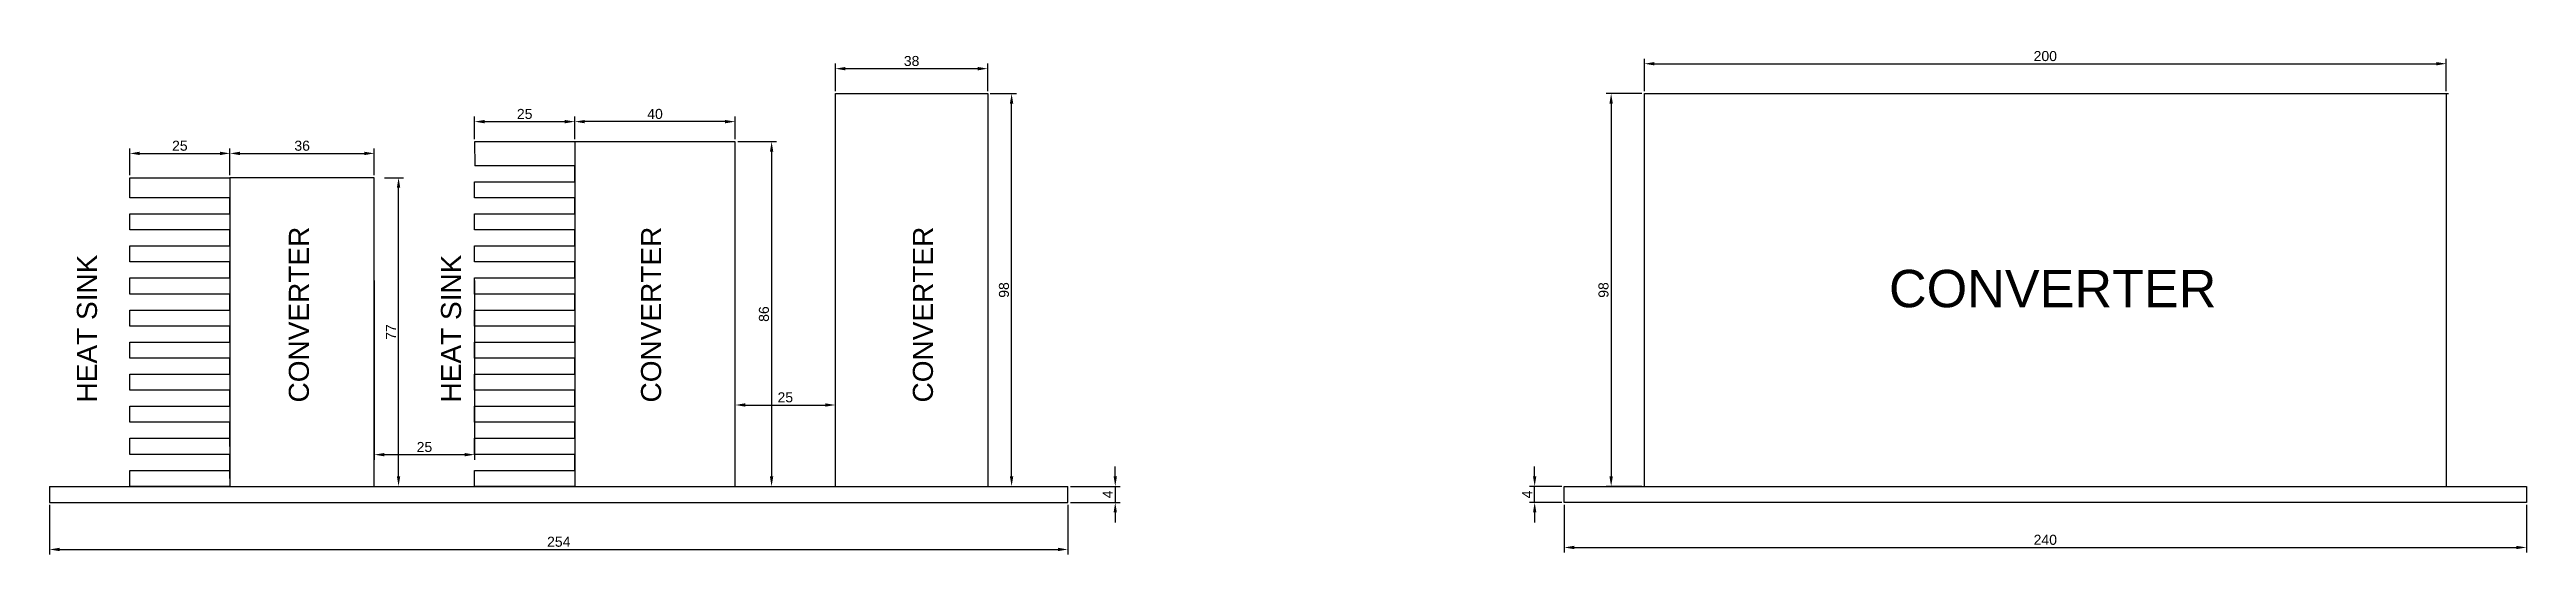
# Model space of a CAD drawing. Header units: millimetres. Extents: x 50 to 668, y 2 to 128.
import ezdxf

# ---------------------------------------------------------------- set-up
doc = ezdxf.new("R2010")
doc.units = ezdxf.units.MM
doc.styles.get("Standard").update_dxf_attribs({"font": 'arial.ttf'})
doc.dimstyles.new('ISO-25', dxfattribs={"dimtxt": 2.5, "dimasz": 2.5, "dimexe": 1.25, "dimexo": 0.625, "dimtad": 1, "dimtxsty": 'Standard', "dimcen": 2.5, "dimadec": 0, "dimazin": 0, "dimtfac": 1, "dimtmove": 0, "dimatfit": 3, "dimfxl": 1, "dimarcsym": 0})

# ---------------------------------------------------------------- blocks, each defined once
blk = doc.blocks.new('*D1')
at = {"color": 0, "lineweight": -2, "transparency": 16777216}
for p, q in [((427.75, 14.7), (427.75, 2.85)), ((667.75, 14.7), (667.75, 2.85)), ((430.25, 4.1), (665.25, 4.1))]:
    blk.add_line(p, q, dxfattribs=at)
at = {"color": 0, "transparency": 16777216}
for points in [[(430.25, 4.51), (430.25, 3.68), (427.75, 4.1)], [(665.25, 4.51), (665.25, 3.68), (667.75, 4.1)]]:
    blk.add_solid(points, dxfattribs=at)
at = {"layer": 'Defpoints', "color": 0, "transparency": 16777216}
for p in [(427.75, 15.33), (667.75, 15.33), (667.75, 4.1)]:
    blk.add_point(p, dxfattribs=at)
at = {"color": 0, "transparency": 16777216, "insert": (547.75, 6), "char_height": 2.5, "attachment_point": 5}
blk.add_mtext('240', dxfattribs=at)
blk = doc.blocks.new('*D2')
at = {"color": 0, "lineweight": -2, "transparency": 16777216}
for p, q in [((50, 14.7), (50, 2.35)), ((304, 14.7), (304, 2.35)), ((52.5, 3.6), (301.5, 3.6))]:
    blk.add_line(p, q, dxfattribs=at)
at = {"color": 0, "transparency": 16777216}
for points in [[(52.5, 4.02), (52.5, 3.19), (50, 3.6)], [(301.5, 4.02), (301.5, 3.19), (304, 3.6)]]:
    blk.add_solid(points, dxfattribs=at)
at = {"layer": 'Defpoints', "color": 0, "transparency": 16777216}
for p in [(50, 15.33), (304, 15.33), (304, 3.6)]:
    blk.add_point(p, dxfattribs=at)
at = {"color": 0, "transparency": 16777216, "insert": (177, 5.51), "char_height": 2.5, "attachment_point": 5}
blk.add_mtext('254', dxfattribs=at)
blk = doc.blocks.new('*D3')
at = {"color": 0, "lineweight": -2, "transparency": 16777216}
for p, q in [((70, 96.95), (70, 103.65)), ((72.5, 102.4), (92.5, 102.4)), ((95, 96.95), (95, 103.65))]:
    blk.add_line(p, q, dxfattribs=at)
at = {"color": 0, "transparency": 16777216}
for points in [[(72.5, 102.82), (72.5, 101.98), (70, 102.4)], [(92.5, 102.82), (92.5, 101.98), (95, 102.4)]]:
    blk.add_solid(points, dxfattribs=at)
at = {"layer": 'Defpoints', "color": 0, "transparency": 16777216}
for p in [(95, 102.4), (70, 96.33), (95, 96.33)]:
    blk.add_point(p, dxfattribs=at)
at = {"color": 0, "transparency": 16777216, "insert": (82.5, 104.3), "char_height": 2.5, "attachment_point": 5}
blk.add_mtext('25', dxfattribs=at)
blk = doc.blocks.new('*D4')
at = {"color": 0, "lineweight": -2, "transparency": 16777216}
for p, q in [((95, 96.95), (95, 103.65)), ((97.5, 102.4), (128.5, 102.4)), ((131, 96.95), (131, 103.65))]:
    blk.add_line(p, q, dxfattribs=at)
at = {"color": 0, "transparency": 16777216}
for points in [[(97.5, 102.82), (97.5, 101.98), (95, 102.4)], [(128.5, 102.82), (128.5, 101.98), (131, 102.4)]]:
    blk.add_solid(points, dxfattribs=at)
at = {"layer": 'Defpoints', "color": 0, "transparency": 16777216}
for p in [(131, 102.4), (95, 96.33), (131, 96.33)]:
    blk.add_point(p, dxfattribs=at)
at = {"color": 0, "transparency": 16777216, "insert": (113, 104.3), "char_height": 2.5, "attachment_point": 5}
blk.add_mtext('36', dxfattribs=at)
blk = doc.blocks.new('*D5')
at = {"color": 0, "lineweight": -2, "transparency": 16777216}
for p, q in [((133.54, 96.33), (138.29, 96.33)), ((137.04, 21.83), (137.04, 93.83)), ((133.54, 19.33), (138.29, 19.33))]:
    blk.add_line(p, q, dxfattribs=at)
at = {"color": 0, "transparency": 16777216}
for points in [[(136.63, 93.83), (137.46, 93.83), (137.04, 96.33)], [(136.63, 21.83), (137.46, 21.83), (137.04, 19.33)]]:
    blk.add_solid(points, dxfattribs=at)
at = {"layer": 'Defpoints', "color": 0, "transparency": 16777216}
for p in [(132.92, 96.33), (137.04, 96.33), (132.92, 19.33)]:
    blk.add_point(p, dxfattribs=at)
at = {"color": 0, "transparency": 16777216, "insert": (135.17, 57.83), "char_height": 2.5, "attachment_point": 5, "rotation": 90}
blk.add_mtext('77', dxfattribs=at)
blk = doc.blocks.new('*D6')
at = {"color": 0, "lineweight": -2, "transparency": 16777216}
for p, q in [((156, 105.95), (156, 111.58)), ((181, 105.95), (181, 111.58)), ((158.5, 110.33), (178.5, 110.33))]:
    blk.add_line(p, q, dxfattribs=at)
at = {"color": 0, "transparency": 16777216}
for points in [[(158.5, 110.74), (158.5, 109.91), (156, 110.33)], [(178.5, 110.74), (178.5, 109.91), (181, 110.33)]]:
    blk.add_solid(points, dxfattribs=at)
at = {"layer": 'Defpoints', "color": 0, "transparency": 16777216}
for p in [(156, 105.33), (181, 110.33), (181, 105.33)]:
    blk.add_point(p, dxfattribs=at)
at = {"color": 0, "transparency": 16777216, "insert": (168.5, 112.23), "char_height": 2.5, "attachment_point": 5}
blk.add_mtext('25', dxfattribs=at)
blk = doc.blocks.new('*D7')
at = {"color": 0, "lineweight": -2, "transparency": 16777216}
for p, q in [((181, 105.95), (181, 111.58)), ((221, 105.95), (221, 111.58)), ((218.5, 110.33), (183.5, 110.33))]:
    blk.add_line(p, q, dxfattribs=at)
at = {"color": 0, "transparency": 16777216}
for points in [[(183.5, 110.74), (183.5, 109.91), (181, 110.33)], [(218.5, 110.74), (218.5, 109.91), (221, 110.33)]]:
    blk.add_solid(points, dxfattribs=at)
at = {"layer": 'Defpoints', "color": 0, "transparency": 16777216}
for p in [(181, 110.33), (181, 105.33), (221, 105.33)]:
    blk.add_point(p, dxfattribs=at)
at = {"color": 0, "transparency": 16777216, "insert": (201, 112.23), "char_height": 2.5, "attachment_point": 5}
blk.add_mtext('40', dxfattribs=at)
blk = doc.blocks.new('*D8')
at = {"color": 0, "lineweight": -2, "transparency": 16777216}
for p, q in [((221.62, 105.33), (231.33, 105.33)), ((230.08, 102.83), (230.08, 21.83)), ((221.62, 19.33), (231.33, 19.33))]:
    blk.add_line(p, q, dxfattribs=at)
at = {"color": 0, "transparency": 16777216}
for points in [[(229.66, 102.83), (230.5, 102.83), (230.08, 105.33)], [(229.66, 21.83), (230.5, 21.83), (230.08, 19.33)]]:
    blk.add_solid(points, dxfattribs=at)
at = {"layer": 'Defpoints', "color": 0, "transparency": 16777216}
for p in [(221, 105.33), (221, 19.33), (230.08, 19.33)]:
    blk.add_point(p, dxfattribs=at)
at = {"color": 0, "transparency": 16777216, "insert": (228.18, 62.33), "char_height": 2.5, "attachment_point": 5, "rotation": 90}
blk.add_mtext('86', dxfattribs=at)
blk = doc.blocks.new('*D9')
at = {"color": 0, "lineweight": -2, "transparency": 16777216}
for p, q in [((246, 117.95), (246, 124.79)), ((284, 117.95), (284, 124.79)), ((248.5, 123.54), (281.5, 123.54))]:
    blk.add_line(p, q, dxfattribs=at)
at = {"color": 0, "transparency": 16777216}
for points in [[(248.5, 123.96), (248.5, 123.12), (246, 123.54)], [(281.5, 123.96), (281.5, 123.12), (284, 123.54)]]:
    blk.add_solid(points, dxfattribs=at)
at = {"layer": 'Defpoints', "color": 0, "transparency": 16777216}
for p in [(284, 123.54), (246, 117.33), (284, 117.33)]:
    blk.add_point(p, dxfattribs=at)
at = {"color": 0, "transparency": 16777216, "insert": (265, 125.44), "char_height": 2.5, "attachment_point": 5}
blk.add_mtext('38', dxfattribs=at)
blk = doc.blocks.new('*D10')
at = {"color": 0, "lineweight": -2, "transparency": 16777216}
for p, q in [((284.62, 117.33), (291.19, 117.33)), ((289.94, 21.83), (289.94, 114.83)), ((284.62, 19.33), (291.19, 19.33))]:
    blk.add_line(p, q, dxfattribs=at)
at = {"color": 0, "transparency": 16777216}
for points in [[(289.52, 114.83), (290.36, 114.83), (289.94, 117.33)], [(289.52, 21.83), (290.36, 21.83), (289.94, 19.33)]]:
    blk.add_solid(points, dxfattribs=at)
at = {"layer": 'Defpoints', "color": 0, "transparency": 16777216}
for p in [(284, 117.33), (289.94, 117.33), (284, 19.33)]:
    blk.add_point(p, dxfattribs=at)
at = {"color": 0, "transparency": 16777216, "insert": (288.04, 68.33), "char_height": 2.5, "attachment_point": 5, "rotation": 90}
blk.add_mtext('98', dxfattribs=at)
blk = doc.blocks.new('*D11')
at = {"color": 0, "lineweight": -2, "transparency": 16777216}
for p, q in [((447.75, 117.95), (447.75, 126.02)), ((450.25, 124.77), (645.25, 124.77)), ((647.75, 117.95), (647.75, 126.02))]:
    blk.add_line(p, q, dxfattribs=at)
at = {"color": 0, "transparency": 16777216}
for points in [[(450.25, 125.19), (450.25, 124.36), (447.75, 124.77)], [(645.25, 125.19), (645.25, 124.36), (647.75, 124.77)]]:
    blk.add_solid(points, dxfattribs=at)
at = {"layer": 'Defpoints', "color": 0, "transparency": 16777216}
for p in [(647.75, 124.77), (447.75, 117.33), (647.75, 117.33)]:
    blk.add_point(p, dxfattribs=at)
at = {"color": 0, "transparency": 16777216, "insert": (547.75, 126.67), "char_height": 2.5, "attachment_point": 5}
blk.add_mtext('200', dxfattribs=at)
blk = doc.blocks.new('*D12')
at = {"color": 0, "lineweight": -2, "transparency": 16777216}
for p, q in [((447.13, 117.33), (438.22, 117.33)), ((439.47, 114.83), (439.47, 21.83)), ((447.13, 19.33), (438.22, 19.33))]:
    blk.add_line(p, q, dxfattribs=at)
at = {"color": 0, "transparency": 16777216}
for points in [[(439.05, 114.83), (439.89, 114.83), (439.47, 117.33)], [(439.05, 21.83), (439.89, 21.83), (439.47, 19.33)]]:
    blk.add_solid(points, dxfattribs=at)
at = {"layer": 'Defpoints', "color": 0, "transparency": 16777216}
for p in [(447.75, 117.33), (439.47, 19.33), (447.75, 19.33)]:
    blk.add_point(p, dxfattribs=at)
at = {"color": 0, "transparency": 16777216, "insert": (437.57, 68.33), "char_height": 2.5, "attachment_point": 5, "rotation": 90}
blk.add_mtext('98', dxfattribs=at)
blk = doc.blocks.new('*D13')
at = {"color": 0, "lineweight": -2, "transparency": 16777216}
for p, q in [((304.62, 19.33), (317.04, 19.33)), ((315.79, 21.83), (315.79, 24.33)), ((315.79, 19.33), (315.79, 15.33)), ((304.62, 15.33), (317.04, 15.33)), ((315.79, 12.83), (315.79, 10.33))]:
    blk.add_line(p, q, dxfattribs=at)
at = {"color": 0, "transparency": 16777216}
for points in [[(315.38, 21.83), (316.21, 21.83), (315.79, 19.33)], [(315.38, 12.83), (316.21, 12.83), (315.79, 15.33)]]:
    blk.add_solid(points, dxfattribs=at)
at = {"layer": 'Defpoints', "color": 0, "transparency": 16777216}
for p in [(304, 19.33), (304, 15.33), (315.79, 15.33)]:
    blk.add_point(p, dxfattribs=at)
at = {"color": 0, "transparency": 16777216, "insert": (313.92, 17.33), "char_height": 2.5, "attachment_point": 5, "rotation": 90}
blk.add_mtext('4', dxfattribs=at)
blk = doc.blocks.new('*D14')
at = {"color": 0, "lineweight": -2, "transparency": 16777216}
for p, q in [((427.13, 19.33), (419.14, 19.33)), ((420.39, 21.83), (420.39, 24.33)), ((420.39, 15.33), (420.39, 19.33)), ((427.13, 15.33), (419.14, 15.33)), ((420.39, 12.83), (420.39, 10.33))]:
    blk.add_line(p, q, dxfattribs=at)
at = {"color": 0, "transparency": 16777216}
for points in [[(419.98, 21.83), (420.81, 21.83), (420.39, 19.33)], [(419.98, 12.83), (420.81, 12.83), (420.39, 15.33)]]:
    blk.add_solid(points, dxfattribs=at)
at = {"layer": 'Defpoints', "color": 0, "transparency": 16777216}
for p in [(420.39, 19.33), (427.75, 19.33), (427.75, 15.33)]:
    blk.add_point(p, dxfattribs=at)
at = {"color": 0, "transparency": 16777216, "insert": (418.52, 17.33), "char_height": 2.5, "attachment_point": 5, "rotation": 90}
blk.add_mtext('4', dxfattribs=at)
blk = doc.blocks.new('*D15')
at = {"color": 0, "lineweight": -2, "transparency": 16777216}
for p, q in [((221, 40.27), (221, 40.89)), ((223.5, 39.64), (243.5, 39.64)), ((246, 40.27), (246, 40.89))]:
    blk.add_line(p, q, dxfattribs=at)
at = {"color": 0, "transparency": 16777216}
for points in [[(223.5, 40.06), (223.5, 39.23), (221, 39.64)], [(243.5, 40.06), (243.5, 39.23), (246, 39.64)]]:
    blk.add_solid(points, dxfattribs=at)
at = {"layer": 'Defpoints', "color": 0, "transparency": 16777216}
for p in [(221, 39.64), (246, 39.64), (246, 39.64)]:
    blk.add_point(p, dxfattribs=at)
at = {"color": 0, "transparency": 16777216, "insert": (233.5, 41.54), "char_height": 2.5, "attachment_point": 5}
blk.add_mtext('25', dxfattribs=at)
blk = doc.blocks.new('*D16')
at = {"color": 0, "lineweight": -2, "transparency": 16777216}
for p, q in [((131, 70.7), (131, 26)), ((156, 70.7), (156, 26)), ((153.5, 27.25), (133.5, 27.25))]:
    blk.add_line(p, q, dxfattribs=at)
at = {"color": 0, "transparency": 16777216}
for points in [[(133.5, 27.67), (133.5, 26.83), (131, 27.25)], [(153.5, 27.67), (153.5, 26.83), (156, 27.25)]]:
    blk.add_solid(points, dxfattribs=at)
at = {"layer": 'Defpoints', "color": 0, "transparency": 16777216}
for p in [(131, 71.33), (156, 71.33), (131, 27.25)]:
    blk.add_point(p, dxfattribs=at)
at = {"color": 0, "transparency": 16777216, "insert": (143.5, 29.15), "char_height": 2.5, "attachment_point": 5}
blk.add_mtext('25', dxfattribs=at)

msp = doc.modelspace()

# ---------------------------------------------------------------- linework, layer by layer
for p, q in [((245.996, 19.326), (245.996, 117.326)), ((245.996, 117.326), (283.996, 117.326)), ((283.996, 117.326), (283.996, 19.326)), ((447.75, 19.326), (447.75, 117.326)), ((447.75, 117.326), (647.75, 117.326)), ((447.75, 117.326), (648.337, 117.326)), ((647.75, 117.326), (647.75, 19.326)), ((180.996, 105.326), (155.996, 105.326)), ((155.996, 105.326), (156.027, 99.326)), ((220.996, 105.326), (180.996, 105.326)), ((180.996, 105.326), (180.996, 19.326)), ((220.996, 19.326), (220.996, 105.326)), ((181.027, 99.326), (156.027, 99.326)), ((180.996, 95.326), (181.027, 99.326)), ((69.996, 91.326), (69.996, 96.326)), ((69.996, 96.326), (94.996, 96.326)), ((130.996, 96.326), (94.996, 96.326)), ((94.996, 96.326), (94.996, 19.326)), ((130.996, 19.326), (130.996, 96.326)), ((155.996, 91.326), (155.996, 95.326)), ((155.996, 95.326), (180.996, 95.326)), ((94.996, 91.326), (69.996, 91.326)), ((69.996, 83.326), (69.996, 87.326)), ((69.996, 87.326), (94.996, 87.326)), ((94.996, 87.326), (94.996, 91.326)), ((180.996, 91.326), (155.996, 91.326)), ((155.996, 83.326), (155.996, 87.326)), ((155.996, 87.326), (180.996, 87.326)), ((180.996, 87.326), (180.996, 91.326)), ((94.996, 83.326), (69.996, 83.326)), ((94.996, 79.326), (94.996, 83.326)), ((180.996, 83.326), (155.996, 83.326)), ((180.996, 79.326), (180.996, 83.326)), ((69.996, 75.326), (69.996, 79.326)), ((69.996, 79.326), (94.996, 79.326)), ((94.996, 75.326), (69.996, 75.326)), ((94.996, 71.326), (94.996, 75.326)), ((155.996, 75.326), (155.996, 79.326)), ((155.996, 79.326), (180.996, 79.326)), ((180.996, 75.326), (155.996, 75.326)), ((180.996, 71.326), (180.996, 75.326)), ((69.996, 67.326), (69.996, 71.326)), ((69.996, 71.326), (94.996, 71.326)), ((155.996, 67.326), (155.996, 71.326)), ((155.996, 71.326), (180.996, 71.326)), ((94.996, 67.326), (69.996, 67.326)), ((69.996, 59.326), (69.996, 63.326)), ((69.996, 63.326), (94.996, 63.326)), ((94.996, 63.326), (94.996, 67.326)), ((180.996, 67.326), (155.996, 67.326)), ((155.996, 59.326), (155.996, 63.326)), ((155.996, 63.326), (180.996, 63.326)), ((180.996, 63.326), (180.996, 67.326)), ((94.996, 59.326), (69.996, 59.326)), ((94.996, 55.326), (94.996, 59.326)), ((180.996, 59.326), (155.996, 59.326)), ((180.996, 55.326), (180.996, 59.326)), ((69.996, 51.326), (69.996, 55.326)), ((69.996, 55.326), (94.996, 55.326)), ((94.996, 51.326), (69.996, 51.326)), ((94.996, 47.326), (94.996, 51.326)), ((155.996, 51.326), (155.996, 55.326)), ((155.996, 55.326), (180.996, 55.326)), ((180.996, 51.326), (155.996, 51.326)), ((180.996, 47.326), (180.996, 51.326)), ((69.996, 43.326), (69.996, 47.326)), ((69.996, 47.326), (94.996, 47.326)), ((94.996, 43.326), (69.996, 43.326)), ((94.996, 39.326), (94.996, 43.326)), ((155.996, 43.326), (155.996, 47.326)), ((155.996, 47.326), (180.996, 47.326)), ((180.996, 43.326), (155.996, 43.326)), ((180.996, 39.326), (180.996, 43.326)), ((69.996, 35.326), (69.996, 39.326)), ((69.996, 39.326), (94.996, 39.326)), ((155.996, 35.326), (155.996, 39.326)), ((155.996, 39.326), (180.996, 39.326)), ((94.996, 35.326), (69.996, 35.326)), ((69.996, 27.326), (69.996, 31.326)), ((69.996, 31.326), (94.996, 31.326)), ((94.996, 33.326), (94.996, 35.326)), ((94.996, 31.326), (94.996, 35.326)), ((94.996, 29.326), (94.996, 31.326)), ((180.996, 35.326), (155.996, 35.326)), ((155.996, 27.326), (155.996, 31.326)), ((155.996, 31.326), (180.996, 31.326)), ((180.996, 31.326), (180.996, 35.326)), ((94.996, 27.326), (69.996, 27.326)), ((94.996, 25.326), (94.996, 27.326)), ((94.996, 23.326), (94.996, 27.326)), ((180.996, 27.326), (155.996, 27.326)), ((180.996, 23.326), (180.996, 27.326)), ((49.996, 19.326), (69.996, 19.326)), ((49.996, 19.326), (69.996, 19.326)), ((49.996, 19.326), (303.996, 19.326)), ((49.996, 19.326), (49.996, 15.326)), ((69.996, 19.326), (69.996, 23.326)), ((69.996, 23.326), (94.996, 23.326)), ((69.996, 19.326), (105.996, 19.326)), ((69.996, 19.326), (130.996, 19.326)), ((94.996, 19.326), (69.996, 19.326)), ((94.996, 21.326), (94.996, 23.326)), ((130.996, 19.326), (155.996, 19.326)), ((155.996, 19.326), (155.996, 23.326)), ((155.996, 23.326), (180.996, 23.326)), ((155.996, 19.326), (180.996, 19.326)), ((180.996, 19.326), (155.996, 19.326)), ((180.996, 19.326), (220.996, 19.326)), ((220.996, 19.326), (245.996, 19.326)), ((283.996, 19.326), (303.996, 19.326)), ((303.996, 15.326), (303.996, 19.326)), ((427.75, 19.326), (447.75, 19.326)), ((427.75, 15.326), (427.75, 19.326)), ((447.75, 19.326), (647.75, 19.326)), ((647.75, 19.326), (667.75, 19.326)), ((667.75, 19.326), (667.75, 15.326)), ((49.996, 15.326), (303.996, 15.326)), ((667.75, 15.326), (427.75, 15.326))]:
    msp.add_line(p, q)

# ---------------------------------------------------------------- texts
at = {"char_height": 5, "attachment_point": 1, "rotation": 90}
for s, width, insert in [('CONVERTER', 19.40578, (109.671, 40.269)), ('CONVERTER', 19.40578, (197.514, 40.269)), ('CONVERTER', 19.40578, (265.315, 40.269)), ('HEAT SINK', 46.84195, (56.827, 40.269)), ('HEAT SINK', 46.84195, (147.627, 40.269))]:
    msp.add_mtext_dynamic_manual_height_columns(s, width=width, gutter_width=134.915, heights=[0], dxfattribs=dict(at, insert=insert))
at = {"insert": (508.758, 73.343), "char_height": 9.3111, "attachment_point": 1}
msp.add_mtext_dynamic_manual_height_columns('CONVERTER', width=36.13793, gutter_width=251.242, heights=[0], dxfattribs=at)

# ---------------------------------------------------------------- dimensions: what is measured, and where the dimension line sits
for base, p1, p2, picture, middle in [((283.996, 123.54), (245.996, 117.326), (283.996, 117.326), '*D9', (264.996, 125.442)), ((647.75, 124.772), (447.75, 117.326), (647.75, 117.326), '*D11', (547.75, 126.673)), ((180.996, 110.327), (155.996, 105.326), (180.996, 105.326), '*D6', (168.496, 112.229)), ((180.996, 110.327), (220.996, 105.326), (180.996, 105.326), '*D7', (200.996, 112.229)), ((94.996, 102.399), (69.996, 96.326), (94.996, 96.326), '*D3', (82.496, 104.301)), ((130.996, 102.399), (94.996, 96.326), (130.996, 96.326), '*D4', (112.996, 104.302)), ((130.996, 27.252), (155.996, 71.326), (130.996, 71.326), '*D16', (143.496, 29.153)), ((303.996, 3.604), (49.996, 15.326), (303.996, 15.326), '*D2', (176.996, 5.505))]:
    dim = msp.add_linear_dim(base=base, p1=p1, p2=p2, dimstyle='ISO-25')
    dim.commit()
    dim.dimension.update_dxf_attribs({"geometry": picture, "text_midpoint": middle})
for p1, p2, distance, picture, middle in [((283.996, 19.326), (283.996, 117.326), -5.943, '*D10', (288.037, 68.326)), ((427.75, 15.326), (667.75, 15.326), -11.228, '*D1', (547.75, 5.999))]:
    dim = msp.add_aligned_dim(p1=p1, p2=p2, distance=distance, dimstyle='ISO-25')
    dim.commit()
    dim.dimension.update_dxf_attribs({"geometry": picture, "text_midpoint": middle})
for base, p1, p2, angle, picture, middle in [((439.47, 19.326), (447.75, 117.326), (447.75, 19.326), 90, '*D12', (437.568, 68.326)), ((230.079, 19.326), (220.996, 105.326), (220.996, 19.326), 90, '*D8', (228.178, 62.326)), ((137.045, 96.326), (132.919, 19.326), (132.919, 96.326), 90, '*D5', (135.17, 57.826)), ((245.996, 39.643), (220.996, 39.643), (245.996, 39.643), 180, '*D15', (233.496, 41.544)), ((315.792, 15.326), (303.996, 19.326), (303.996, 15.326), 90, '*D13', (313.917, 17.326)), ((420.394, 19.326), (427.75, 15.326), (427.75, 19.326), 90, '*D14', (418.519, 17.326))]:
    dim = msp.add_linear_dim(base=base, p1=p1, p2=p2, angle=angle, dimstyle='ISO-25')
    dim.commit()
    dim.dimension.update_dxf_attribs({"geometry": picture, "text_midpoint": middle})

doc.saveas('drawing.dxf')
